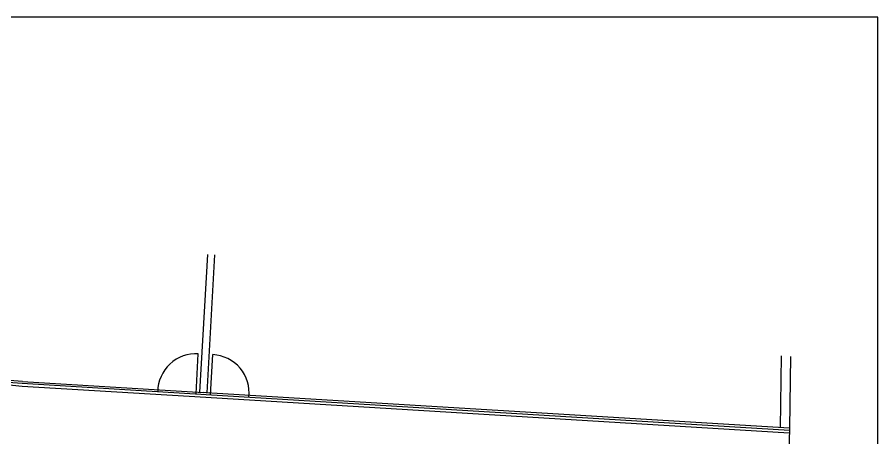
# Model space of a CAD drawing. Header units: millimetres. Extents: x 441156 to 441876, y 4514765 to 4515211.
# Drawn here: x 441445.47 to 441469.01, y 4514839.61 to 4514851.11 of the extents above; entities that cross this region are included whole.
import ezdxf

# ---------------------------------------------------------------- set-up
doc = ezdxf.new("R2010")
doc.units = ezdxf.units.MM
doc.layers.add('01_cartela', color=6, linetype='Continuous', plot=False)
doc.layers.add('01_piscinas', color=254, linetype='Continuous')

msp = doc.modelspace()

# ---------------------------------------------------------------- linework, layer by layer
at = {"layer": '01_cartela', "color": 3}
msp.add_lwpolyline([(441346.45438024, 4514851.1105368), (441346.45438024, 4514764.97044075), (441469.00633249, 4514764.97044075), (441469.00633249, 4514851.1105368)], close=True, dxfattribs=at)
at = {"layer": '01_piscinas'}
for p, q in [((441450.35801216, 4514840.80631575, 0.00000053), (441450.42120056, 4514841.90359605, 0.00000053)), ((441450.75728615, 4514840.78200229, 0.00000053), (441450.82055035, 4514841.88059894, 0.00000053)), ((441466.36658195, 4514841.84550975, 0.00000053), (441466.33852634, 4514839.88238447, 0.00000053)), ((441466.61640188, 4514841.83112353, 0.00000053), (441466.58833447, 4514839.86717261, 0.00000053)), ((441445.60877746, 4514841.14470532, 0.00000053), (441450.56047186, 4514840.843176, 0.00000053)), ((441450.63497342, 4514840.83863929, 0.00000053), (441450.56047186, 4514840.843176, 0.00000053)), ((441466.58833447, 4514839.86717261, 0.00000053), (441450.63497342, 4514840.83863929, 0.00000053)), ((441466.58752503, 4514839.81053408, 0.00000053), (441466.50600659, 4514836.71918645, 0.00000053)), ((441466.58833447, 4514839.86717261, 0.00000053), (441466.58752503, 4514839.81053408, 0.00000053))]:
    msp.add_line(p, q, dxfattribs=at)
at = {"layer": '01_piscinas', "elevation": 0.00000164}
for points in [[(441450.46065641, 4514840.84925418), (441450.67773848, 4514844.61893146)], [(441450.66028768, 4514840.8370978), (441450.87736975, 4514844.60677508)]]:
    msp.add_lwpolyline(points, dxfattribs=at)
at = {"layer": '01_piscinas', "elevation": 0.00000053}
for points in [[(441354.71538196, 4514840.63501794), (441365.23645315, 4514823.04287855), (441365.35613154, 4514823.07724494), (441371.32264921, 4514824.80916876), (441377.82305395, 4514826.68567649), (441382.41410398, 4514828.01100024), (441388.32326564, 4514829.69140232), (441392.42079948, 4514830.89921958), (441392.85721221, 4514831.0281621), (441404.75102523, 4514834.54230884), (441407.82427544, 4514835.44102805), (441407.86717836, 4514835.45357427), (441413.04684124, 4514836.96827767, 0.0058354666), (441421.12704957, 4514839.28872511, -0.0022571436), (441421.71277017, 4514839.4343453, -0.0023177097), (441422.31388694, 4514839.57795839, -0.0002338764), (441422.32916534, 4514839.58154858, -0.0001087055), (441422.35743948, 4514839.58815283, -0.0248112764), (441428.88113576, 4514840.77281209, -0.026463513), (441435.90867104, 4514841.36220903, -0.0051616495), (441437.28482783, 4514841.39033601, -0.0227587176), (441445.60670634, 4514841.09564258), (441450.63340351, 4514840.78954602), (441466.58763211, 4514839.81802652)], [(441354.64111455, 4514840.61307697), (441365.20169914, 4514822.95486776), (441365.37693543, 4514823.00518795), (441371.34350363, 4514824.73712644), (441377.84385524, 4514826.61361882), (441382.43476199, 4514827.93890122), (441388.34412613, 4514829.61936088), (441392.44200494, 4514830.82727982), (441392.87846354, 4514830.95623588), (441404.77217634, 4514834.47035301), (441407.84532626, 4514835.3690429), (441407.88822918, 4514835.38158912), (441413.06729749, 4514836.89611864, 0.0058339136), (441421.14704095, 4514839.21642046, -0.0022510891), (441421.73053684, 4514839.36148005, -0.002317905), (441422.33102709, 4514839.5049432, -0.0002346539), (441422.34628775, 4514839.50852925, -0.0001087055), (441422.37448284, 4514839.51511501, -0.0248121987), (441428.89110417, 4514840.69847709, -0.0264644379), (441435.91097762, 4514841.2872445, -0.0051616495), (441437.28558627, 4514841.31533984, -0.0227607777), (441445.60139565, 4514841.02082704), (441450.6288449, 4514840.71468469), (441466.58574424, 4514839.74300255)]]:
    msp.add_lwpolyline(points, format="xyb", dxfattribs=at)
at = {"layer": '01_piscinas'}
for centre, radius, start, end in [((441450.36083487, 4514840.85533273, 0.00000053), 1.05, 86.704183457, 179.195447605), ((441450.76018466, 4514840.83233562, 0.00000053), 1.05, 353.763171047, 86.704183467), ((441438.20882573, 4514749.87533834, 0.00000053), 91.5688628, 85.3647032271, 89.9999999967)]:
    msp.add_arc(centre, radius, start, end, dxfattribs=at)

doc.saveas('drawing.dxf')
